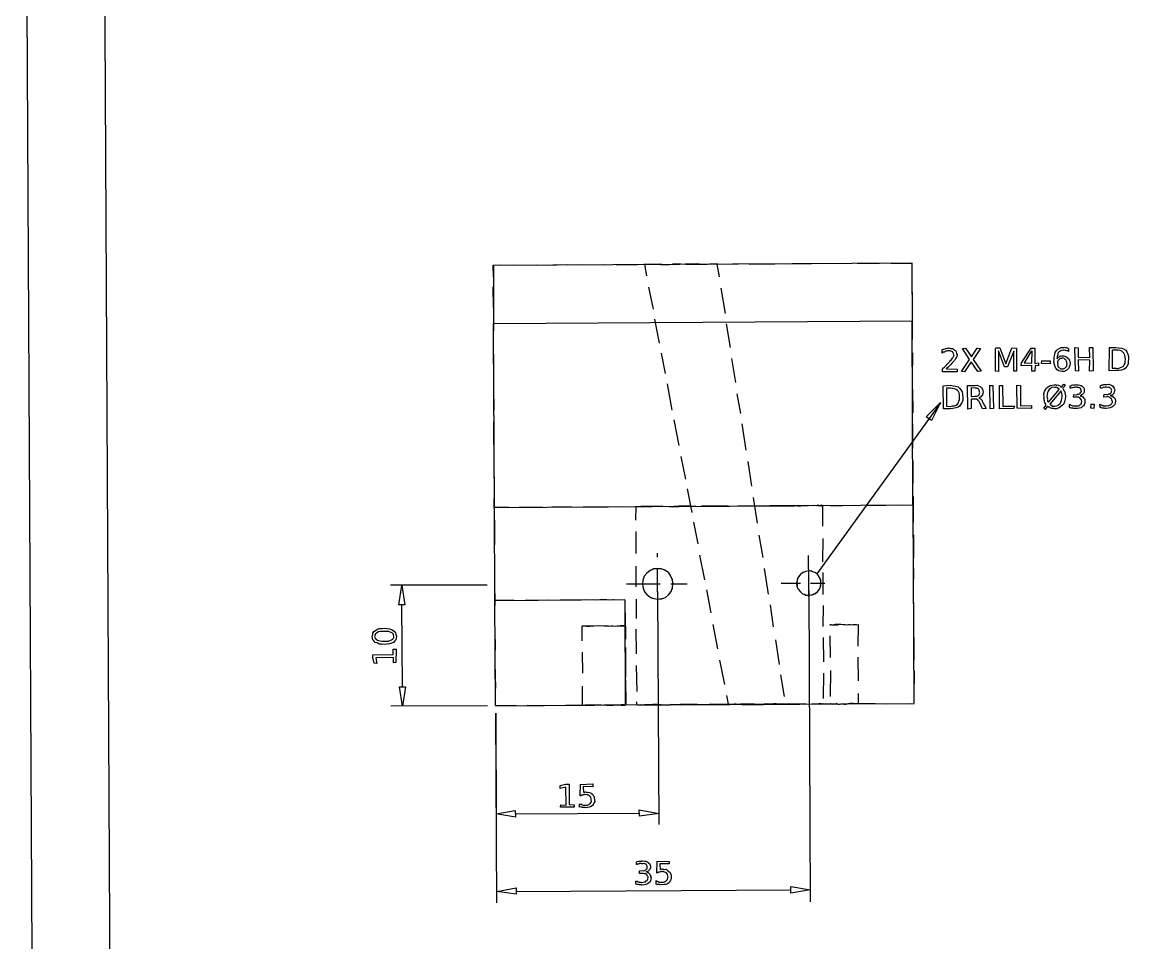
# Model space of a CAD drawing. Header units: millimetres. Extents: x -1 to 471, y -1 to 401.
# Drawn here: x -1 to 141.9, y 163.5 to 282.3 of the extents above; entities that cross this region are included whole.
import ezdxf

# ---------------------------------------------------------------- set-up
doc = ezdxf.new("R2010")
doc.units = ezdxf.units.MM

msp = doc.modelspace()

# ---------------------------------------------------------------- linework, layer by layer
for points in [[(1.06, -1.21), (471.02, 1.22), (468.99, 401.18), (-1.05, 398.77)], [(11.02, 8.84), (460.96, 11.16), (459.02, 391.14), (9.04, 388.87)], [(115.61, 231.38), (117.42, 233.22), (116.29, 230.91)], [(82.95, 209.83), (82.85, 210.3), (82.63, 210.79), (82.37, 211.22), (81.95, 211.53), (81.42, 211.73), (80.95, 211.78), (80.39, 211.74), (79.92, 211.49), (79.57, 211.19), (79.22, 210.8), (79.03, 210.29), (78.97, 209.77), (79.07, 209.25), (79.23, 208.78), (79.55, 208.43), (79.98, 208.11), (80.45, 207.91), (80.94, 207.83), (81.46, 207.91), (81.95, 208.07), (82.35, 208.38), (82.7, 208.82), (82.85, 209.32), (82.92, 209.82)], [(102.03, 209.92), (101.94, 210.34), (101.79, 210.7), (101.57, 211.05), (101.24, 211.26), (100.82, 211.41), (100.46, 211.47), (100.05, 211.4), (99.67, 211.26), (99.35, 210.98), (99.06, 210.68), (98.93, 210.3), (98.86, 209.92), (98.91, 209.47), (99.06, 209.14), (99.36, 208.76), (99.64, 208.51), (100.05, 208.36), (100.45, 208.37), (100.88, 208.39), (101.22, 208.53), (101.58, 208.8), (101.84, 209.11), (101.97, 209.49), (102.04, 209.92)], [(47.54, 207.12), (47.92, 209.61), (48.34, 207.11)], [(48.43, 196.52), (48.04, 194.03), (47.63, 196.51)], [(62.61, 179.71), (60.11, 180.13), (62.57, 180.55)], [(78.58, 180.64), (81.12, 180.18), (78.61, 179.8)], [(62.68, 169.73), (60.18, 170.08), (62.67, 170.56)], [(98.12, 170.72), (100.68, 170.29), (98.13, 169.89)]]:
    msp.add_lwpolyline(points, close=True)
for points in [[(59.74, 250.93), (113.74, 251.26)], [(59.74, 250.94), (60.66, 250.98)], [(59.76, 249.45), (59.74, 250.97)], [(59.75, 250.95), (59.75, 243.46)], [(62.4, 250.95), (65.33, 250.99)], [(66.67, 250.97), (69.29, 251.02)], [(70.72, 250.98), (74.07, 251.03)], [(75.59, 251), (78.35, 251.04)], [(81.48, 251.05), (81.19, 251.09), (80.76, 251.05), (80.33, 251.03), (80.04, 251.08), (79.72, 251.02), (79.52, 251.04), (79.36, 251.04), (79.23, 251.03), (79.18, 251.05)], [(79.25, 251.04), (79.51, 249.56)], [(79.93, 251.08), (82.96, 251.04)], [(81.02, 251.07), (81.37, 251.03), (82.48, 251.05), (83.68, 251.07), (83.76, 251.09)], [(84.51, 251.05), (83.92, 251.09), (83.3, 251.09), (82.87, 251.07)], [(86.34, 251.09), (85.97, 251.11), (85.52, 251.06), (85.11, 251.06), (84.5, 251.06)], [(84.61, 251.05), (87.32, 251.06)], [(85.09, 251.11), (85.76, 251.07), (86.51, 251.06), (87.25, 251.06), (87.84, 251.11), (88.05, 251.13)], [(88.62, 251.13), (88.56, 251.12), (88.51, 251.07), (88.41, 251.07), (88.24, 251.08), (88.03, 251.1), (87.76, 251.07), (87.62, 251.07)], [(88.58, 251.07), (91.38, 251.12)], [(88.59, 251.07), (88.87, 249.46)], [(92.77, 251.1), (96.05, 251.14)], [(97.61, 251.13), (100.8, 251.18)], [(102.08, 251.18), (105.12, 251.2)], [(106.67, 251.19), (109.58, 251.19)], [(111.06, 251.22), (113.73, 251.21)], [(113.72, 251.24), (113.75, 250.36)], [(113.73, 251.25), (113.77, 243.74)], [(113.73, 248.69), (113.79, 245.72)], [(59.76, 245.48), (59.74, 248.16)], [(79.77, 248.09), (80.35, 245.29)], [(89.08, 247.98), (89.64, 244.7)], [(59.76, 243.43), (113.78, 243.76)], [(59.88, 219.69), (59.77, 243.44)], [(59.78, 241.11), (59.79, 243.82)], [(80.53, 243.99), (81.15, 240.87)], [(89.8, 243.39), (90.32, 240.31)], [(113.89, 219.96), (113.78, 243.75)], [(113.79, 244.14), (113.8, 241.34)], [(118.2, 237.57), (119.58, 237.54), (119.58, 237.2), (117.7, 237.18), (117.68, 237.53), (117.82, 237.69), (117.97, 237.8), (118.16, 238.01), (118.29, 238.16), (118.5, 238.37), (118.65, 238.51), (118.75, 238.65), (118.82, 238.68), (118.9, 238.8), (118.99, 238.94), (119.01, 238.99), (119.08, 239.06), (119.11, 239.16), (119.16, 239.26), (119.19, 239.29), (119.13, 239.38), (119.16, 239.46), (119.08, 239.62), (119.05, 239.66), (119.01, 239.76), (118.92, 239.81), (118.78, 239.86), (118.65, 239.91), (118.53, 239.89), (118.44, 239.91), (118.33, 239.89), (118.27, 239.87), (118.16, 239.87), (118.03, 239.8), (117.94, 239.73), (117.8, 239.71), (117.67, 239.61), (117.67, 240.04), (117.78, 240.1), (117.9, 240.12), (118.02, 240.15), (118.13, 240.22), (118.22, 240.2), (118.34, 240.22), (118.47, 240.24), (118.55, 240.26), (118.75, 240.21), (118.98, 240.2), (119.11, 240.11), (119.26, 239.99), (119.41, 239.88), (119.48, 239.72), (119.52, 239.56), (119.59, 239.43), (119.58, 239.31), (119.54, 239.21), (119.56, 239.11), (119.51, 239.07), (119.42, 238.93), (119.39, 238.84), (119.35, 238.79), (119.23, 238.68), (119.2, 238.61), (119.16, 238.57), (119.05, 238.44), (118.91, 238.29), (118.76, 238.14), (118.63, 237.99), (118.4, 237.75), (118.16, 237.55)], [(120.28, 240.21), (120.65, 240.23), (121.44, 239.1), (122.19, 240.25), (122.59, 240.21), (121.66, 238.79), (122.68, 237.25), (122.26, 237.21), (121.41, 238.46), (120.54, 237.2), (120.16, 237.23), (121.18, 238.79), (120.26, 240.2)], [(124.53, 240.26), (125.11, 240.26), (125.87, 238.22), (126.66, 240.26), (127.25, 240.23), (127.25, 237.26), (126.88, 237.25), (126.88, 239.84), (126.08, 237.82), (125.71, 237.82), (124.91, 239.89), (124.94, 237.24), (124.53, 237.26), (124.52, 240.2)], [(129.09, 240.25), (129.63, 240.25), (129.6, 238.27), (130.09, 238.34), (130.1, 237.95), (129.64, 237.99), (129.63, 237.28), (129.22, 237.27), (129.24, 237.98), (127.85, 237.94), (127.9, 238.34), (129.12, 240.23)], [(133.94, 240.21), (133.96, 239.82), (133.86, 239.88), (133.77, 239.91), (133.73, 239.9), (133.6, 239.93), (133.55, 239.94), (133.45, 239.98), (133.41, 239.98), (133.29, 239.96), (133.1, 239.94), (132.97, 239.91), (132.82, 239.81), (132.68, 239.7), (132.58, 239.53), (132.56, 239.36), (132.5, 239.15), (132.5, 238.88), (132.52, 238.98), (132.59, 239.05), (132.71, 239.09), (132.75, 239.15), (132.86, 239.23), (132.97, 239.21), (133.08, 239.25), (133.13, 239.24), (133.35, 239.23), (133.54, 239.19), (133.73, 239.08), (133.84, 238.99), (133.98, 238.84), (134.07, 238.63), (134.13, 238.49), (134.16, 238.25), (134.11, 238.03), (134.04, 237.8), (133.96, 237.62), (133.85, 237.52), (133.72, 237.39), (133.58, 237.29), (133.39, 237.24), (133.12, 237.21), (132.86, 237.26), (132.69, 237.31), (132.47, 237.42), (132.34, 237.64), (132.24, 237.82), (132.13, 238.11), (132.05, 238.42), (132.1, 238.76), (132.09, 239.07), (132.17, 239.41), (132.22, 239.68), (132.4, 239.92), (132.55, 240.08), (132.82, 240.25), (133.02, 240.33), (133.28, 240.33), (133.35, 240.31), (133.43, 240.35), (133.51, 240.33), (133.6, 240.27), (133.7, 240.32), (133.74, 240.28), (133.87, 240.26), (133.92, 240.21)], [(134.81, 240.32), (135.18, 240.3), (135.18, 239.07), (136.69, 239.05), (136.65, 240.32), (137.09, 240.31), (137.13, 237.31), (136.66, 237.28), (136.71, 238.69), (135.2, 238.73), (135.23, 237.28), (134.84, 237.29), (134.76, 240.31)], [(139.19, 240.33), (140.05, 240.33), (140.42, 240.3), (140.82, 240.25), (141.05, 240.13), (141.34, 239.97), (141.49, 239.75), (141.59, 239.46), (141.7, 239.16), (141.69, 238.84), (141.67, 238.47), (141.65, 238.18), (141.49, 237.86), (141.34, 237.68), (141.11, 237.5), (140.8, 237.41), (140.44, 237.37), (140.06, 237.34), (139.22, 237.32), (139.23, 240.32)], [(59.81, 236.7), (59.78, 239.68)], [(81.38, 239.59), (81.93, 236.98)], [(90.49, 238.9), (91, 235.79)], [(113.81, 239.64), (113.79, 236.36)], [(129.2, 239.88), (128.23, 238.33), (129.23, 238.29), (129.25, 239.9)], [(133.14, 238.94), (133, 238.91), (132.9, 238.91), (132.78, 238.82), (132.7, 238.72), (132.61, 238.68), (132.55, 238.49), (132.54, 238.36), (132.57, 238.23), (132.54, 238.07), (132.58, 237.96), (132.61, 237.81), (132.69, 237.74), (132.81, 237.68), (132.92, 237.57), (133.04, 237.55), (133.17, 237.56), (133.27, 237.58), (133.37, 237.61), (133.46, 237.67), (133.57, 237.75), (133.65, 237.84), (133.72, 237.93), (133.74, 238.07), (133.76, 238.23), (133.75, 238.38), (133.71, 238.52), (133.65, 238.67), (133.54, 238.76), (133.5, 238.82), (133.39, 238.91), (133.26, 238.93), (133.11, 238.93)], [(139.6, 240.01), (139.59, 237.64), (140.13, 237.67), (140.38, 237.63), (140.68, 237.72), (140.87, 237.81), (141.04, 237.93), (141.15, 238.07), (141.26, 238.28), (141.25, 238.55), (141.3, 238.82), (141.28, 239.1), (141.24, 239.33), (141.1, 239.57), (140.99, 239.68), (140.83, 239.86), (140.63, 239.94), (140.35, 239.97), (140.11, 239.96), (139.62, 239.97)], [(130.47, 238.58), (131.59, 238.58), (131.57, 238.21), (130.49, 238.26), (130.52, 238.58)], [(59.84, 232.23), (59.81, 235.1)], [(82.19, 235.63), (82.78, 232.24)], [(113.84, 234.92), (113.86, 231.89)], [(117.83, 235.39), (118.67, 235.44), (119.06, 235.37), (119.39, 235.31), (119.7, 235.24), (119.91, 235.06), (120.07, 234.87), (120.25, 234.61), (120.29, 234.26), (120.31, 233.88), (120.3, 233.53), (120.24, 233.25), (120.08, 232.99), (119.9, 232.77), (119.72, 232.62), (119.41, 232.52), (119.05, 232.43), (118.68, 232.41), (117.82, 232.39), (117.8, 235.38)], [(118.2, 235.04), (118.21, 232.75), (118.69, 232.7), (118.97, 232.78), (119.21, 232.8), (119.44, 232.88), (119.65, 232.99), (119.76, 233.18), (119.81, 233.41), (119.91, 233.62), (119.87, 233.91), (119.88, 234.2), (119.85, 234.45), (119.74, 234.63), (119.64, 234.78), (119.47, 234.91), (119.24, 234.98), (119, 235.03), (118.71, 235.08), (118.21, 235.06)], [(122.37, 233.84), (122.46, 233.82), (122.52, 233.76), (122.61, 233.69), (122.65, 233.65), (122.72, 233.55), (122.8, 233.46), (122.82, 233.38), (122.88, 233.21), (123.33, 232.45), (122.86, 232.41), (122.51, 233.2), (122.44, 233.33), (122.33, 233.44), (122.26, 233.56), (122.17, 233.55), (122.15, 233.64), (122.01, 233.64), (121.93, 233.66), (121.83, 233.67), (121.4, 233.67), (121.41, 232.45), (120.95, 232.38), (120.93, 235.4), (121.9, 235.4), (122.11, 235.44), (122.35, 235.38), (122.54, 235.29), (122.67, 235.18), (122.74, 235.12), (122.87, 234.94), (122.91, 234.79), (122.93, 234.56), (122.91, 234.4), (122.86, 234.27), (122.87, 234.2), (122.78, 234.08), (122.69, 234.03), (122.64, 233.93), (122.51, 233.86), (122.42, 233.86)], [(121.39, 235.1), (121.38, 233.99), (121.88, 234.04), (122.03, 234.06), (122.12, 234.06), (122.25, 234.1), (122.34, 234.14), (122.42, 234.22), (122.42, 234.3), (122.51, 234.45), (122.45, 234.55), (122.46, 234.65), (122.42, 234.8), (122.38, 234.9), (122.32, 234.96), (122.23, 235.04), (122.13, 235.09), (122.01, 235.09), (121.9, 235.08), (121.36, 235.11)], [(123.83, 235.4), (124.2, 235.41), (124.27, 232.44), (123.84, 232.42), (123.81, 235.46)], [(125.07, 235.41), (125.44, 235.42), (125.48, 232.77), (126.96, 232.77), (126.91, 232.44), (125.06, 232.42), (125.05, 235.41)], [(127.33, 235.44), (127.77, 235.42), (127.75, 232.8), (129.2, 232.83), (129.19, 232.45), (127.34, 232.47), (127.3, 235.46)], [(131.07, 232.93), (131, 232.99), (130.98, 233.1), (130.88, 233.22), (130.86, 233.4), (130.8, 233.52), (130.81, 233.68), (130.78, 233.82), (130.8, 233.93), (130.79, 234.32), (130.84, 234.63), (130.97, 234.86), (131.11, 235.13), (131.35, 235.25), (131.6, 235.41), (131.86, 235.47), (132.18, 235.51), (132.27, 235.54), (132.41, 235.47), (132.54, 235.52), (132.66, 235.48), (132.72, 235.42), (132.86, 235.36), (132.93, 235.29), (133.05, 235.21), (133.34, 235.6), (133.55, 235.44), (133.22, 235.07), (133.27, 234.9), (133.36, 234.78), (133.44, 234.7), (133.47, 234.57), (133.48, 234.45), (133.52, 234.27), (133.57, 234.16), (133.58, 233.98), (133.53, 233.67), (133.43, 233.3), (133.36, 233.06), (133.19, 232.87), (132.94, 232.68), (132.7, 232.53), (132.46, 232.41), (132.15, 232.42), (132.03, 232.43), (131.94, 232.45), (131.8, 232.45), (131.72, 232.5), (131.58, 232.53), (131.49, 232.6), (131.37, 232.61), (131.26, 232.74), (130.96, 232.33), (130.77, 232.48), (131.08, 232.89)], [(132.76, 234.97), (132.72, 235), (132.63, 235.03), (132.59, 235.1), (132.48, 235.11), (132.46, 235.15), (132.31, 235.2), (132.24, 235.16), (132.16, 235.18), (131.91, 235.19), (131.76, 235.14), (131.61, 235.02), (131.44, 234.89), (131.32, 234.68), (131.26, 234.5), (131.22, 234.21), (131.17, 233.95), (131.21, 233.85), (131.23, 233.75), (131.24, 233.66), (131.21, 233.57), (131.26, 233.46), (131.26, 233.35), (131.31, 233.3), (131.38, 233.26), (132.79, 234.95)], [(132.95, 234.69), (131.54, 233), (131.62, 232.95), (131.67, 232.89), (131.77, 232.87), (131.83, 232.77), (131.88, 232.77), (131.99, 232.76), (132.05, 232.75), (132.17, 232.77), (132.38, 232.79), (132.56, 232.84), (132.72, 232.95), (132.88, 233.1), (132.96, 233.26), (133.03, 233.48), (133.08, 233.72), (133.15, 234), (133.12, 234.09), (133.14, 234.18), (133.11, 234.32), (133.11, 234.41), (133.08, 234.5), (133.01, 234.57), (133, 234.62), (132.97, 234.74)], [(135.44, 234.08), (135.62, 234.09), (135.69, 234.03), (135.82, 233.95), (135.91, 233.82), (136.01, 233.73), (136.04, 233.63), (136.05, 233.53), (136.06, 233.33), (136.08, 233.18), (135.99, 232.93), (135.92, 232.79), (135.75, 232.7), (135.57, 232.55), (135.39, 232.51), (135.13, 232.44), (134.94, 232.43), (134.8, 232.46), (134.74, 232.45), (134.61, 232.45), (134.52, 232.49), (134.44, 232.47), (134.31, 232.5), (134.23, 232.54), (134.1, 232.57), (134.08, 232.95), (134.18, 232.95), (134.25, 232.89), (134.37, 232.84), (134.49, 232.81), (134.57, 232.78), (134.67, 232.79), (134.75, 232.79), (134.87, 232.8), (135.04, 232.79), (135.24, 232.8), (135.38, 232.83), (135.45, 232.91), (135.52, 233.01), (135.65, 233.08), (135.64, 233.22), (135.66, 233.39), (135.64, 233.49), (135.59, 233.59), (135.54, 233.67), (135.45, 233.8), (135.39, 233.81), (135.26, 233.91), (135.1, 233.91), (134.96, 233.92), (134.6, 233.9), (134.64, 234.25), (135, 234.22), (135.11, 234.29), (135.26, 234.3), (135.33, 234.35), (135.42, 234.35), (135.47, 234.44), (135.54, 234.55), (135.61, 234.63), (135.58, 234.7), (135.58, 234.83), (135.56, 234.96), (135.49, 235.02), (135.39, 235.11), (135.35, 235.13), (135.23, 235.16), (135.07, 235.17), (134.97, 235.21), (134.88, 235.2), (134.77, 235.2), (134.67, 235.15), (134.62, 235.18), (134.48, 235.13), (134.38, 235.12), (134.27, 235.08), (134.17, 235.06), (134.15, 235.39), (134.32, 235.43), (134.39, 235.48), (134.49, 235.52), (134.62, 235.48), (134.68, 235.52), (134.81, 235.52), (134.89, 235.53), (134.99, 235.52), (135.19, 235.52), (135.41, 235.46), (135.57, 235.4), (135.72, 235.34), (135.81, 235.23), (135.95, 235.11), (135.97, 234.96), (135.96, 234.77), (135.99, 234.65), (135.97, 234.55), (135.92, 234.45), (135.87, 234.38), (135.77, 234.25), (135.65, 234.21), (135.56, 234.12), (135.46, 234.09)], [(139.36, 234.1), (139.54, 234.05), (139.63, 234.02), (139.71, 233.93), (139.82, 233.86), (139.88, 233.78), (139.96, 233.68), (140.02, 233.5), (140.01, 233.37), (139.98, 233.16), (139.94, 232.98), (139.79, 232.83), (139.67, 232.7), (139.55, 232.6), (139.31, 232.52), (139.12, 232.48), (138.8, 232.43), (138.7, 232.46), (138.67, 232.45), (138.56, 232.49), (138.44, 232.51), (138.36, 232.48), (138.23, 232.53), (138.16, 232.57), (138.04, 232.58), (138, 233), (138.08, 232.91), (138.23, 232.92), (138.33, 232.85), (138.41, 232.82), (138.48, 232.79), (138.63, 232.79), (138.74, 232.77), (138.79, 232.78), (139.02, 232.83), (139.12, 232.8), (139.28, 232.88), (139.38, 232.93), (139.48, 233.06), (139.56, 233.13), (139.61, 233.22), (139.62, 233.4), (139.56, 233.49), (139.55, 233.58), (139.5, 233.72), (139.39, 233.8), (139.28, 233.87), (139.21, 233.91), (139.01, 233.94), (138.89, 233.95), (138.51, 233.92), (138.55, 234.28), (138.88, 234.25), (139.04, 234.27), (139.15, 234.34), (139.26, 234.32), (139.38, 234.42), (139.4, 234.44), (139.45, 234.56), (139.52, 234.61), (139.49, 234.72), (139.54, 234.82), (139.46, 234.97), (139.43, 235.05), (139.34, 235.07), (139.24, 235.14), (139.17, 235.2), (139.03, 235.18), (138.85, 235.2), (138.78, 235.21), (138.69, 235.19), (138.63, 235.18), (138.5, 235.21), (138.43, 235.15), (138.35, 235.13), (138.22, 235.07), (138.1, 235.07), (138.09, 235.41), (138.21, 235.44), (138.3, 235.51), (138.41, 235.52), (138.52, 235.55), (138.66, 235.56), (138.76, 235.56), (138.84, 235.55), (138.91, 235.56), (139.14, 235.57), (139.36, 235.5), (139.51, 235.45), (139.66, 235.35), (139.76, 235.22), (139.86, 235.08), (139.9, 234.96), (139.95, 234.77), (139.9, 234.7), (139.85, 234.58), (139.81, 234.44), (139.79, 234.4), (139.68, 234.26), (139.62, 234.19), (139.51, 234.17), (139.35, 234.14)], [(91.18, 234.34), (91.63, 231.82)], [(117.43, 233.2), (101.5, 211.1)], [(136.82, 233.01), (137.28, 233.01), (137.24, 232.46), (136.85, 232.49), (136.87, 233.04)], [(59.82, 227.81), (59.81, 230.74)], [(83.02, 230.97), (83.66, 227.65)], [(91.79, 230.46), (92.33, 227.08)], [(113.83, 230.41), (113.83, 227.28)], [(59.86, 223.45), (59.86, 226.48)], [(83.93, 226.24), (84.53, 223.34)], [(92.59, 225.61), (93.06, 222.44)], [(113.87, 225.68), (113.85, 222.81)], [(59.87, 219.57), (59.91, 222.14)], [(84.75, 222.09), (85.34, 219.03)], [(93.28, 220.94), (93.8, 217.65)], [(113.9, 221.08), (113.9, 217.72)], [(59.88, 219.68), (113.87, 220)], [(59.95, 207.73), (59.88, 219.72)], [(59.9, 219.7), (61.69, 219.74)], [(63.07, 219.73), (66.05, 219.76)], [(67.3, 219.74), (69.89, 219.74)], [(71.33, 219.74), (74.55, 219.76)], [(76.3, 219.76), (79.67, 219.79)], [(78.11, 219.77), (78.08, 218.04)], [(78.09, 219.81), (78.13, 219.79), (78.22, 219.79), (78.38, 219.78), (78.68, 219.82), (78.96, 219.81), (79.34, 219.83), (79.7, 219.78), (80.23, 219.81), (80.69, 219.83), (81.1, 219.79)], [(81.56, 219.83), (81.24, 219.8), (80.68, 219.82), (80.22, 219.8), (79.76, 219.8), (79.29, 219.81), (78.95, 219.78), (78.82, 219.79)], [(81.06, 219.84), (83.75, 219.8)], [(82.43, 219.8), (83.07, 219.8), (83.69, 219.81)], [(83.68, 219.85), (83.05, 219.81), (83.07, 219.81)], [(83.67, 219.85), (85.91, 219.82)], [(85.26, 219.84), (83.67, 219.82)], [(85.16, 219.8), (88.55, 219.86)], [(90.02, 219.85), (86.59, 219.82)], [(87.48, 219.82), (90.25, 219.82)], [(89.83, 219.87), (92.44, 219.83)], [(94.05, 219.86), (91.31, 219.85)], [(91.75, 219.89), (94.76, 219.86)], [(93.92, 219.88), (97, 219.88)], [(98.6, 219.92), (95.42, 219.89)], [(96.47, 219.86), (98.62, 219.9)], [(98.3, 219.92), (101.64, 219.95)], [(99.69, 219.88), (99.39, 219.89), (98.99, 219.89), (98.58, 219.91)], [(98.59, 219.91), (98.97, 219.87), (99.4, 219.88), (99.78, 219.91), (99.96, 219.93)], [(102.21, 219.94), (102.14, 219.95), (102.12, 219.95), (101.97, 219.92), (101.86, 219.89), (101.65, 219.95), (101.4, 219.89), (101.13, 219.94), (101.05, 219.89)], [(101.61, 219.92), (101.65, 219.92), (101.81, 219.91), (101.97, 219.89), (102.08, 219.9), (102.16, 219.94), (102.18, 219.95)], [(102.2, 219.93), (102.21, 217.27)], [(103.25, 219.9), (106.34, 219.96)], [(107.78, 219.93), (110.43, 219.96)], [(112.02, 219.96), (113.93, 220)], [(114.02, 194.39), (113.92, 220.01)], [(59.94, 214.83), (59.94, 218.02)], [(85.56, 217.77), (86.13, 214.96)], [(78.13, 216.55), (78.13, 213.72)], [(94.01, 216.09), (94.51, 213.23)], [(113.94, 216.15), (113.95, 213.12)], [(102.25, 215.66), (102.23, 212.67)], [(59.92, 210.04), (59.93, 213.49)], [(80.93, 213.25), (80.92, 213.78)], [(86.36, 213.51), (87, 210.35)], [(100.49, 206.36), (100.4, 213.45)], [(78.15, 212.09), (78.13, 209.41)], [(81.9, 211.58), (81.42, 211.75), (80.92, 211.77), (80.43, 211.71), (79.96, 211.54), (79.53, 211.17), (79.21, 210.82), (79.24, 210.77)], [(80.97, 205.8), (80.92, 211.68)], [(94.67, 211.8), (95.2, 208.49)], [(113.94, 211.8), (113.92, 208.96)], [(82.92, 209.82), (82.88, 210.35), (82.73, 210.63)], [(100.82, 211.43), (100.43, 211.5), (100.05, 211.4), (99.64, 211.23), (99.34, 210.98), (99.11, 210.72), (98.95, 210.34), (98.9, 209.89), (98.95, 209.52), (98.93, 209.48)], [(102.01, 209.91), (101.98, 210.32), (101.82, 210.62)], [(102.27, 211.29), (102.24, 208.44)], [(58.94, 209.66), (46.46, 209.64)], [(76.94, 209.81), (81.29, 209.8)], [(79.03, 209.35), (79.06, 209.27), (79.25, 208.78), (79.58, 208.39), (79.96, 208.07), (80.46, 207.92), (80.97, 207.85), (81.46, 207.88), (81.72, 207.97)], [(80.93, 208.78), (81.08, 178.74)], [(82.65, 209.83), (84.75, 209.82)], [(82.8, 209.08), (82.85, 209.28), (82.91, 209.85)], [(87.25, 209.04), (87.81, 206.08)], [(96.9, 209.92), (99.37, 209.9)], [(99.84, 208.51), (100.05, 208.37), (100.44, 208.33), (100.84, 208.38), (101.23, 208.56), (101.55, 208.77), (101.78, 209.1), (102, 209.5), (101.97, 209.65)], [(100.47, 208.92), (100.64, 168.77)], [(100.67, 209.88), (102.5, 209.89)], [(60.03, 194.1), (59.93, 207.69)], [(59.94, 205.42), (59.98, 208.57)], [(59.95, 207.68), (76.73, 207.8)], [(59.96, 207.69), (62.37, 207.74)], [(63.85, 207.69), (66.88, 207.75)], [(68.37, 207.76), (71.59, 207.77)], [(72.56, 207.78), (73.01, 207.75), (73.48, 207.79), (73.98, 207.77), (74.4, 207.8), (74.79, 207.75), (75.16, 207.81), (75.3, 207.78)], [(76.81, 194.17), (76.74, 207.76)], [(78.19, 207.83), (78.17, 205.33)], [(113.95, 207.39), (113.95, 204.25)], [(48.02, 196.5), (47.93, 207.13)], [(76.82, 202.65), (76.78, 206.08)], [(95.46, 207.09), (95.87, 204.25)], [(102.29, 207.01), (102.26, 204.32)], [(71.2, 204.37), (71.22, 204.35), (71.25, 204.36), (71.31, 204.37), (71.46, 204.37), (71.62, 204.39), (71.77, 204.35), (71.98, 204.34), (72.24, 204.33), (72.51, 204.39), (72.64, 204.33)], [(74.65, 204.4), (74.61, 204.35), (73.99, 204.35), (73.34, 204.38), (72.73, 204.34), (72.26, 204.36), (71.79, 204.35), (71.48, 204.35), (71.31, 204.38)], [(74.01, 204.38), (74.27, 204.38), (74.63, 204.36), (74.89, 204.39), (75.2, 204.39), (75.48, 204.34), (75.71, 204.4), (75.97, 204.4), (76.17, 204.36), (76.37, 204.37), (76.48, 204.35), (76.62, 204.38), (76.71, 204.39), (76.77, 204.38), (76.76, 204.36)], [(76.76, 204.36), (76.7, 204.37), (76.47, 204.37), (76.13, 204.4), (76.11, 204.39)], [(88.06, 204.55), (88.67, 201.42)], [(103.19, 204.53), (103.15, 204.53), (103.19, 204.49), (103.3, 204.55), (103.37, 204.51), (103.44, 204.5), (103.55, 204.51), (103.68, 204.49), (103.84, 204.53), (103.99, 204.53), (104.17, 204.54), (104.32, 204.55)], [(105.08, 204.51), (104.98, 204.54), (104.56, 204.55), (104.21, 204.55), (103.85, 204.56), (103.59, 204.49), (103.34, 204.54), (103.24, 204.51), (103.16, 204.54)], [(104.94, 204.52), (105.16, 204.55), (105.38, 204.51), (105.55, 204.56), (105.77, 204.56), (105.96, 204.51), (106.12, 204.55), (106.21, 204.55), (106.37, 204.56), (106.49, 204.55), (106.56, 204.56), (106.67, 204.53), (106.7, 204.52)], [(106.81, 204.55), (106.78, 201.78)], [(44.13, 203.06), (44.19, 203.25), (44.21, 203.45), (44.33, 203.64), (44.52, 203.81), (44.72, 203.93), (45.03, 204.04), (45.35, 204.03), (45.68, 204.11), (46.02, 204.06), (46.35, 204), (46.62, 203.9), (46.8, 203.81), (47, 203.66), (47.12, 203.5), (47.18, 203.3), (47.26, 203.05), (47.22, 202.79), (47.15, 202.59), (47.02, 202.45), (46.87, 202.26), (46.62, 202.17), (46.33, 202.08), (46.06, 202.04), (45.7, 201.98), (45.36, 202.02), (45.03, 202.04), (44.76, 202.18), (44.5, 202.24), (44.35, 202.4), (44.2, 202.59), (44.17, 202.82), (44.13, 203.03)], [(44.43, 203.03), (44.47, 202.86), (44.51, 202.79), (44.64, 202.63), (44.78, 202.54), (44.95, 202.49), (45.13, 202.47), (45.4, 202.4), (45.71, 202.43), (45.96, 202.4), (46.24, 202.43), (46.41, 202.51), (46.61, 202.58), (46.74, 202.68), (46.87, 202.79), (46.91, 202.9), (46.89, 203.06), (46.88, 203.21), (46.83, 203.34), (46.72, 203.46), (46.58, 203.52), (46.42, 203.59), (46.26, 203.65), (45.97, 203.66), (45.67, 203.65), (45.43, 203.67), (45.17, 203.64), (44.94, 203.6), (44.73, 203.49), (44.61, 203.42), (44.5, 203.34), (44.5, 203.18), (44.47, 203.06)], [(60.02, 201.27), (59.97, 204.1)], [(71.15, 204.35), (71.16, 202.45)], [(76.75, 204.37), (76.76, 203.11)], [(78.15, 203.97), (78.19, 200.77)], [(103.15, 203.12), (103.21, 200.31)], [(76.79, 201.59), (76.8, 198.75)], [(96.15, 202.6), (96.63, 199.41)], [(102.31, 202.9), (102.33, 199.76)], [(113.99, 202.88), (113.98, 199.98)], [(46.88, 199.61), (46.87, 200.3), (44.57, 200.27), (44.71, 199.55), (44.36, 199.58), (44.18, 200.3), (44.18, 200.66), (46.84, 200.7), (46.84, 201.38), (47.2, 201.37), (47.18, 199.65), (46.87, 199.62)], [(71.21, 201.01), (71.23, 198.3)], [(76.84, 197.78), (76.78, 201.23)], [(106.78, 200.36), (106.82, 197.31)], [(60.05, 196.36), (59.97, 199.61)], [(78.18, 199.25), (78.24, 195.92)], [(88.94, 199.97), (89.58, 196.83)], [(76.8, 197.41), (76.84, 194.36)], [(96.81, 198.05), (97.26, 195.27)], [(102.33, 198.28), (102.32, 195)], [(103.24, 198.64), (103.22, 195.25)], [(114.04, 198.6), (113.99, 195.26)], [(71.21, 196.59), (71.2, 194.18)], [(76.85, 194.18), (76.83, 196.24)], [(60.02, 194.13), (60.02, 194.88)], [(78.21, 194.58), (78.22, 194.23)], [(89.84, 195.41), (90.05, 194.26)], [(105.76, 194.36), (109.01, 194.38)], [(106.8, 195.65), (106.8, 194.37)], [(110.44, 194.33), (113.58, 194.37)], [(59, 194.07), (46.51, 194.01)], [(60.01, 194.08), (72.62, 194.13)], [(60.02, 193.13), (60.14, 168.62)], [(60.03, 194.12), (62.74, 194.09)], [(60.06, 193.11), (60.09, 178.57)], [(64.11, 194.13), (67.45, 194.11)], [(69.12, 194.16), (72.01, 194.19)], [(72.99, 194.15), (72.84, 194.15), (72.27, 194.19), (71.84, 194.13), (71.53, 194.16), (71.29, 194.12), (71.22, 194.15)], [(71.26, 194.19), (71.27, 194.15), (71.26, 194.16), (71.35, 194.17), (71.52, 194.14), (71.65, 194.18), (71.86, 194.14), (72.04, 194.15), (72.26, 194.15), (72.53, 194.15), (72.81, 194.17), (73.08, 194.18), (73.39, 194.19), (73.7, 194.19), (73.71, 194.18)], [(72.64, 194.18), (73.11, 194.2), (73.53, 194.16), (73.99, 194.2), (74.42, 194.2), (74.89, 194.2), (75.22, 194.16), (75.58, 194.2), (75.92, 194.21), (76.21, 194.16), (76.42, 194.17), (76.57, 194.15), (76.7, 194.16), (76.78, 194.19), (76.81, 194.2)], [(73.32, 194.17), (76.72, 194.18)], [(74.04, 194.18), (74.33, 194.14), (74.62, 194.17), (74.97, 194.14), (75.27, 194.14), (75.5, 194.2), (75.79, 194.17), (76, 194.2), (76.23, 194.16), (76.37, 194.19), (76.54, 194.19), (76.7, 194.16), (76.78, 194.2), (76.84, 194.19), (76.81, 194.16)], [(76.86, 194.17), (76.76, 194.16), (76.53, 194.19), (76.22, 194.21), (75.81, 194.15), (75.27, 194.16), (74.68, 194.15), (74.65, 194.2)], [(76.86, 194.19), (114.05, 194.36)], [(78.35, 194.2), (81.36, 194.17)], [(81.31, 194.21), (80.86, 194.23), (80.31, 194.23), (79.88, 194.21), (79.44, 194.22), (79.06, 194.16), (78.78, 194.2), (78.57, 194.17)], [(79.85, 194.23), (80.35, 194.21), (80.86, 194.18), (81.39, 194.2), (81.97, 194.19), (82.61, 194.19), (83.05, 194.22)], [(83.83, 194.19), (83.17, 194.2), (82.57, 194.23)], [(82.91, 194.24), (85.66, 194.21)], [(83.84, 194.21), (84.26, 194.23)], [(86.06, 194.22), (83.85, 194.22)], [(85.84, 194.24), (89.08, 194.22)], [(87.03, 194.24), (90.24, 194.24)], [(90.77, 194.22), (87.58, 194.23)], [(90.04, 194.27), (90.17, 194.24), (90.41, 194.27), (90.87, 194.26), (91.4, 194.25)], [(90.67, 194.24), (93.99, 194.27)], [(93.46, 194.29), (93.12, 194.3), (92.72, 194.28), (92.35, 194.27), (92, 194.3), (91.63, 194.28), (91.32, 194.25), (91.08, 194.28), (90.82, 194.27), (90.71, 194.24)], [(91.82, 194.24), (94.55, 194.25)], [(95.66, 194.28), (92.44, 194.24)], [(92.67, 194.26), (92.95, 194.24), (93.75, 194.25), (94.53, 194.26), (95.3, 194.26), (95.77, 194.26)], [(97.44, 194.31), (97.4, 194.27), (97.3, 194.29), (97.22, 194.27), (97.05, 194.26), (96.82, 194.3), (96.56, 194.27), (96.23, 194.31), (95.9, 194.31), (95.55, 194.27), (95.17, 194.31), (94.79, 194.29), (94.7, 194.31)], [(95.33, 194.3), (98.34, 194.26)], [(96.01, 194.25), (99.29, 194.3)], [(97.08, 194.26), (97.31, 194.3), (97.44, 194.28)], [(98.73, 194.29), (97.21, 194.28)], [(100.05, 194.32), (99.9, 194.28), (99.52, 194.3), (99.1, 194.29), (98.72, 194.27)], [(98.76, 194.32), (99.13, 194.32), (99.52, 194.32), (99.94, 194.27), (100.06, 194.33)], [(100.85, 194.33), (104.18, 194.32)], [(102.33, 194.3), (102.29, 194.33), (102.25, 194.31), (102.1, 194.28), (101.98, 194.35), (101.74, 194.34), (101.53, 194.29), (101.3, 194.29)], [(101.32, 194.33), (101.53, 194.33), (101.78, 194.33), (101.95, 194.3), (102.1, 194.31), (102.24, 194.32), (102.34, 194.34), (102.34, 194.31)], [(104.05, 194.36), (103.88, 194.3), (103.63, 194.29), (103.41, 194.3), (103.24, 194.33), (103.22, 194.35)], [(103.25, 194.33), (103.27, 194.33), (103.26, 194.31), (103.3, 194.34), (103.43, 194.31), (103.49, 194.3), (103.65, 194.32), (103.72, 194.34), (103.94, 194.29), (104.04, 194.35), (104.22, 194.3), (104.42, 194.3), (104.6, 194.34), (104.81, 194.34), (105.03, 194.3)], [(105.06, 194.3), (105.23, 194.3), (105.42, 194.31), (105.59, 194.35), (105.81, 194.35), (105.96, 194.33), (106.13, 194.35), (106.33, 194.33), (106.42, 194.36)], [(106.83, 194.32), (106.79, 194.36), (106.66, 194.34), (106.44, 194.31), (106.17, 194.35), (105.8, 194.36), (105.64, 194.31)], [(68.47, 181.29), (69.14, 181.26), (69.09, 183.57), (68.38, 183.4), (68.37, 183.77), (69.07, 183.93), (69.52, 183.94), (69.52, 181.31), (70.19, 181.29), (70.17, 180.98), (68.42, 180.97), (68.45, 181.27)], [(70.96, 183.92), (72.59, 183.99), (72.59, 183.62), (71.33, 183.64), (71.37, 182.86), (71.42, 182.9), (71.45, 182.91), (71.47, 182.9), (71.56, 182.9), (71.55, 182.92), (71.63, 182.96), (71.65, 182.97), (71.73, 182.93), (71.91, 182.91), (72.14, 182.86), (72.35, 182.78), (72.52, 182.67), (72.64, 182.5), (72.75, 182.35), (72.76, 182.15), (72.79, 181.95), (72.82, 181.73), (72.7, 181.5), (72.63, 181.31), (72.52, 181.18), (72.36, 181.07), (72.13, 180.99), (71.89, 180.94), (71.65, 180.91), (71.58, 180.92), (71.46, 180.93), (71.4, 180.95), (71.24, 180.96), (71.21, 180.97), (71.11, 180.99), (70.98, 181.01), (70.85, 180.99), (70.88, 181.4), (70.92, 181.38), (71.07, 181.37), (71.13, 181.35), (71.27, 181.27), (71.34, 181.25), (71.43, 181.26), (71.51, 181.22), (71.67, 181.24), (71.84, 181.26), (71.96, 181.3), (72.08, 181.34), (72.16, 181.4), (72.28, 181.51), (72.35, 181.64), (72.39, 181.76), (72.37, 181.95), (72.36, 182.06), (72.33, 182.24), (72.26, 182.35), (72.2, 182.4), (72.05, 182.53), (71.95, 182.55), (71.84, 182.61), (71.61, 182.57), (71.53, 182.63), (71.48, 182.61), (71.38, 182.58), (71.31, 182.56), (71.24, 182.54), (71.12, 182.51), (71.07, 182.46), (70.96, 182.43), (71.01, 183.93)], [(62.6, 180.11), (78.6, 180.21)], [(79.49, 172.59), (79.59, 172.56), (79.74, 172.53), (79.81, 172.48), (79.93, 172.35), (80, 172.22), (80.07, 172.16), (80.04, 172.01), (80.09, 171.87), (80.05, 171.68), (80.02, 171.46), (79.91, 171.3), (79.81, 171.2), (79.65, 171.1), (79.41, 170.99), (79.22, 170.96), (78.92, 170.91), (78.8, 170.97), (78.73, 170.94), (78.6, 170.96), (78.5, 171), (78.45, 170.99), (78.32, 171), (78.19, 171.05), (78.11, 171.1), (78.14, 171.45), (78.23, 171.42), (78.31, 171.41), (78.39, 171.35), (78.49, 171.33), (78.58, 171.32), (78.7, 171.3), (78.83, 171.27), (78.89, 171.24), (79.08, 171.28), (79.24, 171.33), (79.37, 171.36), (79.48, 171.46), (79.58, 171.5), (79.65, 171.59), (79.67, 171.75), (79.71, 171.9), (79.7, 171.99), (79.61, 172.13), (79.6, 172.21), (79.52, 172.31), (79.36, 172.38), (79.26, 172.39), (79.1, 172.4), (79.01, 172.4), (78.62, 172.43), (78.62, 172.77), (79, 172.79), (79.15, 172.78), (79.25, 172.81), (79.33, 172.84), (79.43, 172.89), (79.48, 172.98), (79.58, 173.01), (79.6, 173.16), (79.61, 173.26), (79.59, 173.33), (79.54, 173.47), (79.5, 173.53), (79.41, 173.61), (79.37, 173.67), (79.25, 173.65), (79.08, 173.69), (78.99, 173.68), (78.92, 173.68), (78.82, 173.7), (78.68, 173.71), (78.59, 173.69), (78.51, 173.62), (78.44, 173.65), (78.31, 173.57), (78.2, 173.59), (78.22, 173.9), (78.28, 173.97), (78.42, 173.99), (78.53, 174), (78.59, 174.03), (78.71, 174.01), (78.84, 174.02), (78.91, 174.04), (78.98, 174.04), (79.24, 174.02), (79.44, 174.02), (79.58, 173.93), (79.74, 173.85), (79.88, 173.73), (79.94, 173.62), (79.99, 173.48), (80.02, 173.3), (80.01, 173.17), (79.97, 173.04), (79.95, 172.94), (79.83, 172.87), (79.79, 172.77), (79.72, 172.73), (79.58, 172.69), (79.44, 172.64)], [(80.81, 173.99), (82.41, 173.98), (82.44, 173.66), (81.23, 173.66), (81.25, 172.95), (81.28, 172.92), (81.34, 172.97), (81.34, 172.99), (81.44, 173.01), (81.45, 172.97), (81.48, 172.98), (81.52, 172.98), (81.59, 173.01), (81.81, 172.94), (82.06, 172.96), (82.21, 172.82), (82.4, 172.69), (82.49, 172.6), (82.59, 172.43), (82.67, 172.22), (82.68, 171.97), (82.68, 171.74), (82.6, 171.55), (82.53, 171.35), (82.4, 171.2), (82.22, 171.1), (81.99, 171), (81.78, 170.99), (81.52, 170.95), (81.42, 170.99), (81.33, 170.97), (81.23, 170.99), (81.11, 170.97), (81.05, 171.03), (80.95, 171.01), (80.83, 171.01), (80.76, 171.05), (80.75, 171.5), (80.8, 171.45), (80.9, 171.41), (80.99, 171.38), (81.12, 171.31), (81.21, 171.29), (81.3, 171.31), (81.42, 171.31), (81.53, 171.31), (81.71, 171.32), (81.83, 171.33), (81.98, 171.41), (82.06, 171.5), (82.17, 171.58), (82.2, 171.68), (82.25, 171.85), (82.3, 171.94), (82.24, 172.1), (82.23, 172.28), (82.17, 172.39), (82.07, 172.5), (81.98, 172.55), (81.8, 172.58), (81.66, 172.66), (81.54, 172.67), (81.41, 172.62), (81.33, 172.62), (81.27, 172.63), (81.17, 172.61), (81.09, 172.59), (81.03, 172.54), (80.97, 172.55), (80.85, 172.48), (80.88, 174.03)], [(62.63, 170.11), (98.15, 170.32)]]:
    msp.add_lwpolyline(points)

doc.saveas('drawing.dxf')
